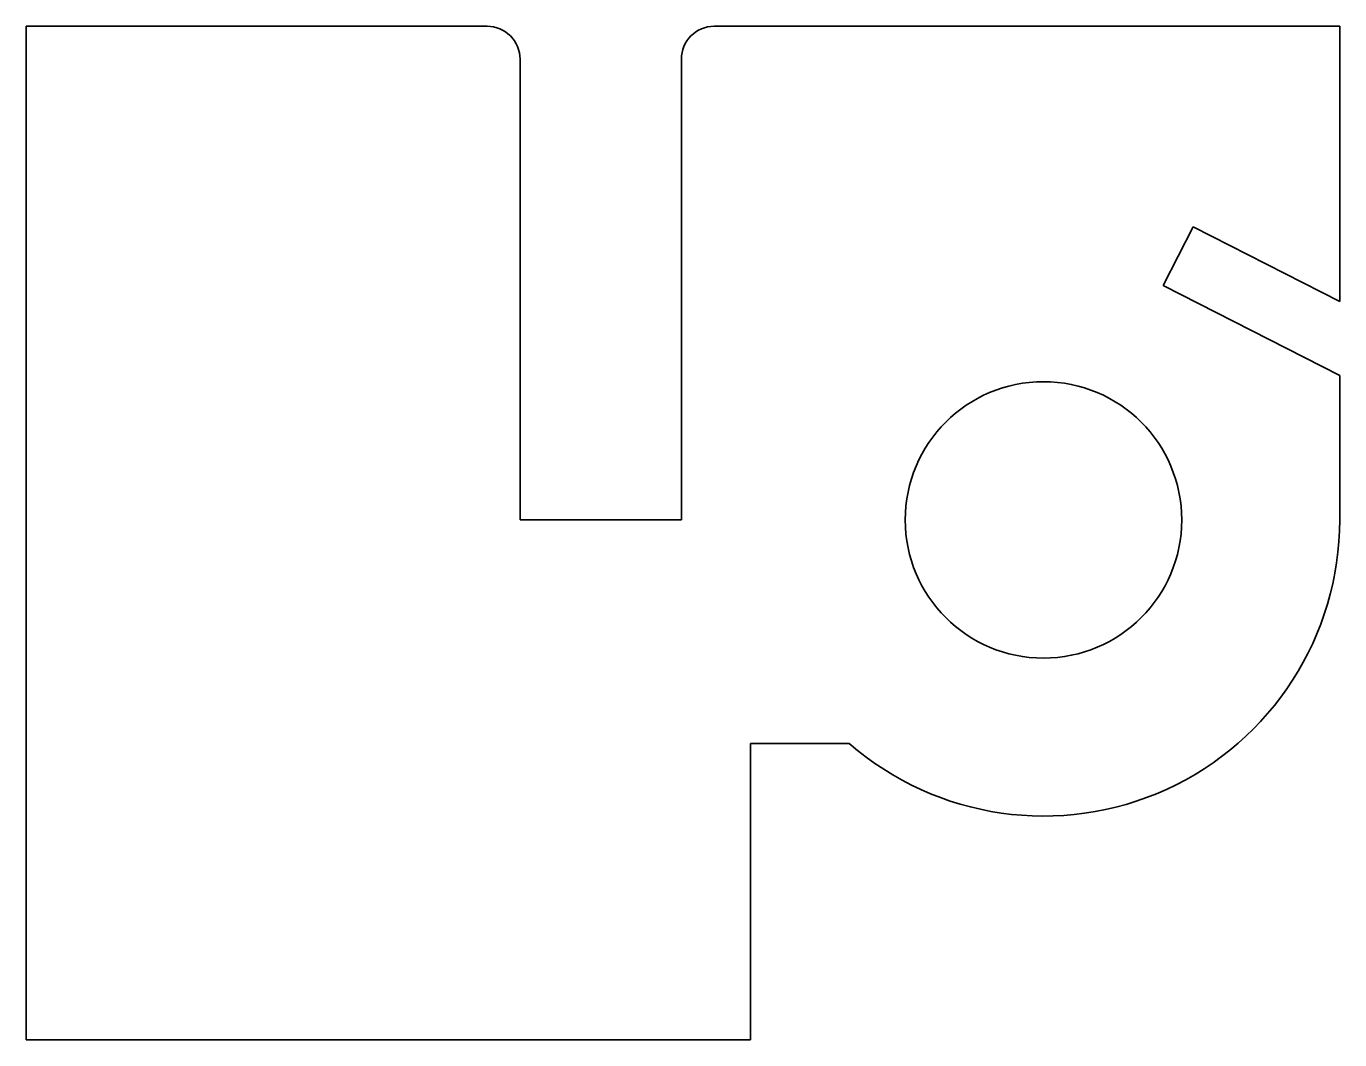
# Model space of a CAD drawing. Extents: x 130 to 169.9, y 89.2 to 120.
import ezdxf

# ---------------------------------------------------------------- set-up
doc = ezdxf.new("R2010")
doc.units = 0

msp = doc.modelspace()

# ---------------------------------------------------------------- linework, layer by layer
at = {"color": 7, "lineweight": 35}
for p, q in [((129.983521, 119.98291), (143.983521, 119.98291)), ((129.983521, 89.1866), (129.983521, 119.98291)), ((150.883514, 119.98291), (169.883514, 119.98291)), ((169.883514, 119.98291), (169.883514, 111.617294)), ((144.983521, 118.98291), (144.983521, 104.98291)), ((149.883514, 104.98291), (149.883514, 118.98291)), ((165.428406, 113.890427), (164.51944, 112.108917)), ((169.883514, 111.617294), (165.428406, 113.890427)), ((164.51944, 112.108917), (169.883514, 109.371994)), ((169.883514, 109.371994), (169.883514, 104.98291)), ((144.983521, 104.98291), (149.883514, 104.98291)), ((151.98349, 98.1866), (151.98349, 89.1866)), ((154.98349, 98.1866), (151.98349, 98.1866)), ((151.98349, 89.1866), (129.983521, 89.1866))]:
    msp.add_line(p, q, dxfattribs=at)
msp.add_circle((160.883514, 104.98291), 4.2, dxfattribs=at)
for centre, radius, start, end in [((143.983521, 118.98291), 1, 0, 90.000003), ((150.883514, 118.98291), 1, 90.000003, 179.999995), ((160.883423, 104.983109), 8.999987, 229.039442, 359.998715)]:
    msp.add_arc(centre, radius, start, end, dxfattribs=at)

doc.saveas('drawing.dxf')
